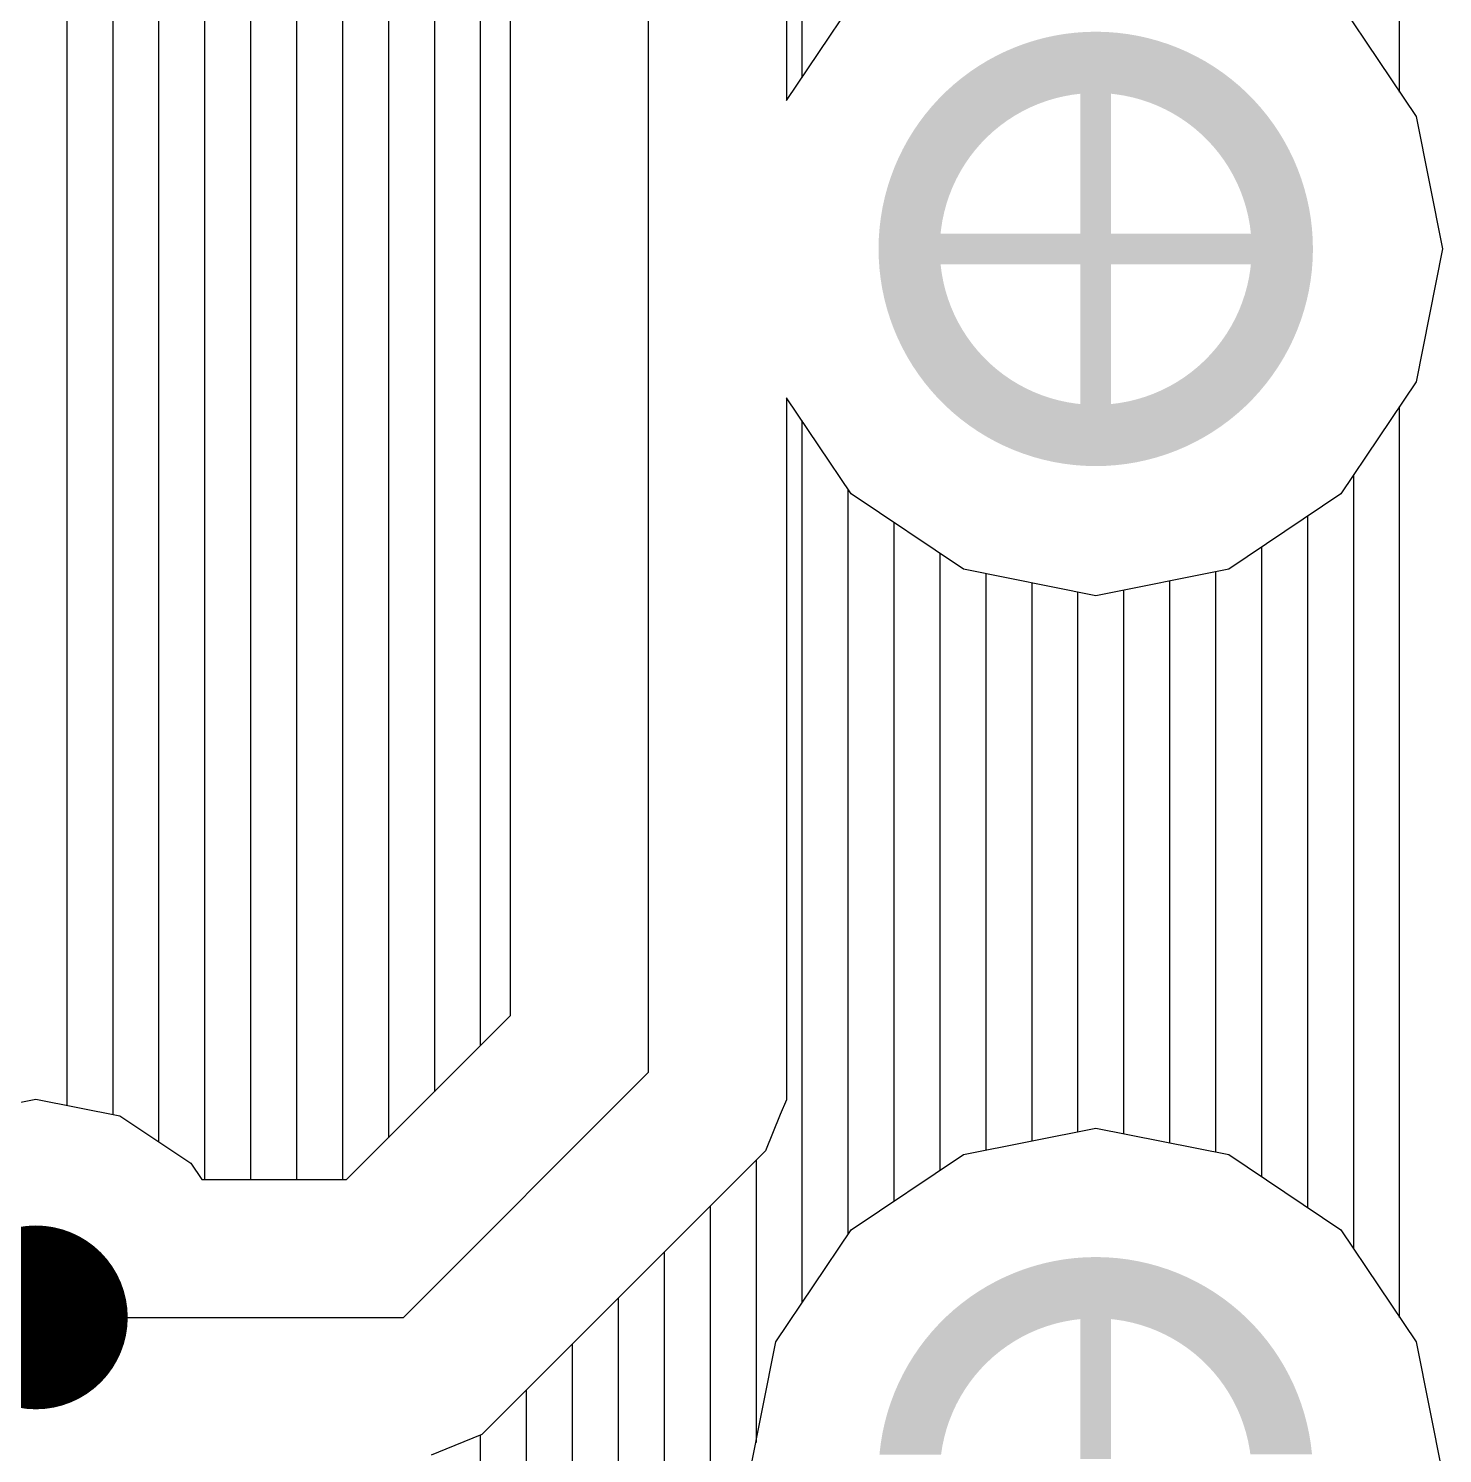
# Model space of a CAD drawing. Extents: x 295 to 953, y 10 to 290.
# Drawn here: x 516.42 to 526.09, y 187.93 to 197.67 of the extents above; entities that cross this region are included whole.
import ezdxf

# ---------------------------------------------------------------- set-up
doc = ezdxf.new("R2010")
doc.units = 0
doc.header["$LTSCALE"] = 5
doc.header["$MEASUREMENT"] = 0
doc.layers.get('0').update_dxf_attribs({"linetype": 'CONTINUOUS', "lineweight": 25})
doc.layers.add('DV-INT-A3_TOP', color=10, linetype='CONTINUOUS')

msp = doc.modelspace()

# ---------------------------------------------------------------- linework, layer by layer
at = {"const_width": 0.6286}
msp.add_lwpolyline([(516.1562, 188.8572, 1), (516.7849, 188.8572, 1)], format="xyb", close=True, dxfattribs=at)
for points in [[(523.236, 197.5706), (523.295, 197.5894), (524.2054, 197.5706), (524.1476, 197.5894)], [(523.295, 197.5894), (523.3032, 197.592), (524.1476, 197.5894), (524.138, 197.592)], [(523.3032, 197.592), (523.3632, 197.6081), (524.138, 197.592), (524.0795, 197.6081)], [(523.3632, 197.6081), (523.3714, 197.6103), (524.0795, 197.6081), (524.0697, 197.6103)], [(523.3714, 197.6103), (523.4322, 197.6235), (524.0697, 197.6103), (524.0106, 197.6235)], [(523.4322, 197.6235), (523.4404, 197.6252), (524.0106, 197.6235), (524.0005, 197.6252)], [(523.4404, 197.6252), (523.502, 197.6356), (524.0005, 197.6252), (523.9411, 197.6356)], [(523.502, 197.6356), (523.51, 197.6369), (523.9411, 197.6356), (523.9305, 197.6369)], [(523.51, 197.6369), (523.5725, 197.6444), (523.9305, 197.6369), (523.8711, 197.6444)], [(523.5725, 197.6444), (523.58, 197.6453), (523.8711, 197.6444), (523.8595, 197.6453)], [(523.58, 197.6453), (523.6439, 197.6498), (523.8595, 197.6453), (523.8007, 197.6498)], [(523.6439, 197.6498), (523.6504, 197.6503), (523.8007, 197.6498), (523.7851, 197.6503)], [(523.6504, 197.6503), (523.7197, 197.652), (523.7851, 197.6503), (523.7302, 197.652)], [(523.7197, 197.652), (523.721, 197.652), (523.7302, 197.652), (523.721, 197.652)], [(523.0414, 197.4875), (523.097, 197.5144), (524.4001, 197.4875), (524.3454, 197.5144)], [(523.097, 197.5144), (523.1049, 197.5182), (524.3454, 197.5144), (524.3365, 197.5182)], [(523.1049, 197.5182), (523.1618, 197.5425), (524.3365, 197.5182), (524.2807, 197.5425)], [(523.1618, 197.5425), (523.1698, 197.546), (524.2807, 197.5425), (524.2716, 197.546)], [(523.1698, 197.546), (523.2278, 197.5676), (524.2716, 197.546), (524.2147, 197.5676)], [(523.2278, 197.5676), (523.236, 197.5706), (524.2147, 197.5676), (524.2054, 197.5706)], [(522.8607, 197.3775), (522.9117, 197.412), (524.581, 197.3775), (524.5305, 197.412)], [(522.9117, 197.412), (522.9192, 197.417), (524.5305, 197.412), (524.5224, 197.417)], [(522.9192, 197.417), (522.9718, 197.4491), (524.5224, 197.417), (524.4705, 197.4491)], [(522.9718, 197.4491), (522.9795, 197.4537), (524.4705, 197.4491), (524.4621, 197.4537)], [(522.9795, 197.4537), (523.0336, 197.4832), (524.4621, 197.4537), (524.4087, 197.4832)], [(523.0336, 197.4832), (523.0414, 197.4875), (524.4087, 197.4832), (524.4001, 197.4875)], [(522.7496, 197.2905), (522.7972, 197.3296), (524.692, 197.2905), (524.6451, 197.3296)], [(522.7972, 197.3296), (522.8041, 197.3353), (524.6451, 197.3296), (524.6375, 197.3353)], [(522.8041, 197.3353), (522.8535, 197.3722), (524.6375, 197.3353), (524.5888, 197.3722)], [(522.8535, 197.3722), (522.8607, 197.3775), (524.5888, 197.3722), (524.581, 197.3775)], [(522.6493, 197.1952), (522.6635, 197.2093), (523.44, 197.1952), (523.4981, 197.2093)], [(522.6635, 197.2093), (522.6744, 197.2202), (523.4981, 197.2093), (523.5569, 197.2202)], [(522.6744, 197.2202), (522.6819, 197.2277), (523.5569, 197.2202), (523.6162, 197.2277)], [(522.6819, 197.2277), (522.6909, 197.2367), (524.7602, 197.2277), (524.7513, 197.2367)], [(522.6909, 197.2367), (522.6973, 197.2431), (524.7513, 197.2367), (524.7443, 197.2431)], [(522.6973, 197.2431), (522.743, 197.2844), (524.7443, 197.2431), (524.6993, 197.2844)], [(522.743, 197.2844), (522.7496, 197.2905), (524.6993, 197.2844), (524.692, 197.2905)], [(523.6162, 196.2711), (523.6162, 197.2277), (523.8258, 196.2711), (523.8258, 197.2277)], [(523.8558, 197.2243), (523.8258, 197.2277), (524.7635, 197.2243), (524.7602, 197.2277)], [(523.9149, 197.2151), (523.8558, 197.2243), (524.7727, 197.2151), (524.7635, 197.2243)], [(523.9734, 197.2026), (523.9149, 197.2151), (524.7851, 197.2026), (524.7727, 197.2151)], [(524.0311, 197.1868), (523.9734, 197.2026), (524.8007, 197.1868), (524.7851, 197.2026)], [(522.5548, 197.0868), (522.5715, 197.1069), (523.1829, 197.0868), (523.2182, 197.1069)], [(522.5715, 197.1069), (522.5936, 197.1336), (523.2182, 197.1069), (523.2717, 197.1336)], [(522.5936, 197.1336), (522.5998, 197.1411), (523.2717, 197.1336), (523.289, 197.1411)], [(522.5998, 197.1411), (522.6146, 197.1573), (523.289, 197.1411), (523.3266, 197.1573)], [(522.6146, 197.1573), (522.6333, 197.1778), (523.3266, 197.1573), (523.3828, 197.1778)], [(522.6333, 197.1778), (522.6474, 197.1932), (523.3828, 197.1778), (523.4335, 197.1932)], [(522.6474, 197.1932), (522.6493, 197.1952), (523.4335, 197.1932), (523.44, 197.1952)], [(524.0318, 197.1866), (524.0311, 197.1868), (524.8009, 197.1866), (524.8007, 197.1868)], [(524.0878, 197.1678), (524.0318, 197.1866), (524.8178, 197.1678), (524.8009, 197.1866)], [(524.1433, 197.1457), (524.0878, 197.1678), (524.8378, 197.1457), (524.8178, 197.1678)], [(524.1682, 197.1341), (524.1433, 197.1457), (524.8482, 197.1341), (524.8378, 197.1457)], [(524.1975, 197.1205), (524.1682, 197.1341), (524.8593, 197.1205), (524.8482, 197.1341)], [(524.2503, 197.0923), (524.1975, 197.1205), (524.8824, 197.0923), (524.8593, 197.1205)], [(522.4727, 196.972), (522.4982, 197.0095), (523.0221, 196.972), (523.0678, 197.0095)], [(522.4982, 197.0095), (522.5124, 197.0303), (523.0678, 197.0095), (523.0963, 197.0303)], [(522.5124, 197.0303), (522.5232, 197.0448), (523.0963, 197.0303), (523.1161, 197.0448)], [(522.5232, 197.0448), (522.5477, 197.0773), (523.1161, 197.0448), (523.1663, 197.0773)], [(522.5477, 197.0773), (522.5548, 197.0868), (523.1663, 197.0773), (523.1829, 197.0868)], [(524.2712, 197.0795), (524.2503, 197.0923), (524.8929, 197.0795), (524.8824, 197.0923)], [(524.3013, 197.0612), (524.2712, 197.0795), (524.9065, 197.0612), (524.8929, 197.0795)], [(524.3506, 197.0273), (524.3013, 197.0612), (524.9316, 197.0273), (524.9065, 197.0612)], [(524.3563, 197.0228), (524.3506, 197.0273), (524.9349, 197.0228), (524.9316, 197.0273)], [(524.3978, 196.9906), (524.3563, 197.0228), (524.9565, 196.9906), (524.9349, 197.0228)], [(522.4229, 196.8882), (522.4359, 196.9118), (522.9359, 196.8882), (522.9588, 196.9118)], [(522.4359, 196.9118), (522.4477, 196.9311), (522.9588, 196.9118), (522.9775, 196.9311)], [(522.4477, 196.9311), (522.4725, 196.9716), (522.9775, 196.9311), (523.0216, 196.9716)], [(522.4725, 196.9716), (522.4727, 196.972), (523.0216, 196.9716), (523.0221, 196.972)], [(524.4282, 196.9642), (524.3978, 196.9906), (524.9742, 196.9642), (524.9565, 196.9906)], [(524.4429, 196.9514), (524.4282, 196.9642), (524.982, 196.9514), (524.9742, 196.9642)], [(524.4858, 196.9097), (524.4429, 196.9514), (525.0071, 196.9097), (524.982, 196.9514)], [(524.4912, 196.9038), (524.4858, 196.9097), (525.0107, 196.9038), (525.0071, 196.9097)], [(522.3755, 196.7959), (522.3986, 196.8431), (522.86, 196.7959), (522.8966, 196.8431)], [(522.3986, 196.8431), (522.4019, 196.8499), (522.8966, 196.8431), (522.9025, 196.8499)], [(522.4019, 196.8499), (522.4229, 196.8882), (522.9025, 196.8499), (522.9359, 196.8882)], [(524.5263, 196.8657), (524.4912, 196.9038), (525.0313, 196.8657), (525.0107, 196.9038)], [(524.5459, 196.8417), (524.5263, 196.8657), (525.0443, 196.8417), (525.0313, 196.8657)], [(524.5642, 196.8194), (524.5459, 196.8417), (525.055, 196.8194), (525.0443, 196.8417)], [(524.5944, 196.7781), (524.5642, 196.8194), (525.0749, 196.7781), (525.055, 196.8194)], [(522.3332, 196.6956), (522.343, 196.7217), (522.795, 196.6956), (522.8109, 196.7217)], [(522.343, 196.7217), (522.3537, 196.7466), (522.8109, 196.7217), (522.8261, 196.7466)], [(522.3537, 196.7466), (522.3709, 196.7865), (522.8261, 196.7466), (522.8536, 196.7865)], [(522.3709, 196.7865), (522.3755, 196.7959), (522.8536, 196.7865), (522.86, 196.7959)], [(524.5995, 196.7712), (524.5944, 196.7781), (525.0778, 196.7712), (525.0749, 196.7781)], [(524.632, 196.721), (524.5995, 196.7712), (525.0991, 196.721), (525.0778, 196.7712)], [(524.6365, 196.7131), (524.632, 196.721), (525.1024, 196.7131), (525.0991, 196.721)], [(524.6616, 196.6691), (524.6365, 196.7131), (525.1186, 196.6691), (525.1024, 196.7131)], [(522.2966, 196.5886), (522.314, 196.6428), (522.7415, 196.5886), (522.7668, 196.6428)], [(522.314, 196.6428), (522.3182, 196.6556), (522.7668, 196.6428), (522.7736, 196.6556)], [(522.3182, 196.6556), (522.3332, 196.6956), (522.7736, 196.6556), (522.795, 196.6956)], [(524.6727, 196.6469), (524.6616, 196.6691), (525.1268, 196.6469), (525.1186, 196.6691)], [(524.6883, 196.6156), (524.6727, 196.6469), (525.1367, 196.6156), (525.1268, 196.6469)], [(524.7038, 196.5796), (524.6883, 196.6156), (525.148, 196.5796), (525.1367, 196.6156)], [(522.2684, 196.4764), (522.2781, 196.5203), (522.7004, 196.4764), (522.7152, 196.5203)], [(522.2781, 196.5203), (522.2815, 196.5331), (522.7152, 196.5203), (522.7194, 196.5331)], [(522.2815, 196.5331), (522.2965, 196.5885), (522.7194, 196.5331), (522.7415, 196.5885)], [(522.2965, 196.5885), (522.2966, 196.5886), (522.7415, 196.5885), (522.7415, 196.5886)], [(524.712, 196.5606), (524.7038, 196.5796), (525.153, 196.5606), (525.148, 196.5796)], [(524.73, 196.5114), (524.712, 196.5606), (525.166, 196.5114), (525.153, 196.5606)], [(522.251, 196.3819), (522.2573, 196.4187), (522.6768, 196.3819), (522.6847, 196.4187)], [(522.2573, 196.4187), (522.2629, 196.4514), (522.6847, 196.4187), (522.6936, 196.4514)], [(522.2629, 196.4514), (522.2684, 196.4764), (522.6936, 196.4514), (522.7004, 196.4764)], [(524.7325, 196.5045), (524.73, 196.5114), (525.1675, 196.5045), (525.166, 196.5114)], [(524.7499, 196.4473), (524.7325, 196.5045), (525.1798, 196.4473), (525.1675, 196.5045)], [(524.7511, 196.4424), (524.7499, 196.4473), (525.1808, 196.4424), (525.1798, 196.4473)], [(524.764, 196.3892), (524.7511, 196.4424), (525.1896, 196.3892), (525.1808, 196.4424)], [(522.2424, 196.3118), (522.2483, 196.3602), (522.6646, 196.3118), (522.6721, 196.3602)], [(522.2483, 196.3602), (522.251, 196.3819), (522.6721, 196.3602), (522.6768, 196.3819)], [(524.7671, 196.3727), (524.764, 196.3892), (525.1923, 196.3727), (525.1896, 196.3892)], [(524.7749, 196.3304), (524.7671, 196.3727), (525.1972, 196.3304), (525.1923, 196.3727)], [(524.7784, 196.3026), (524.7749, 196.3304), (525.2004, 196.3026), (525.1972, 196.3304)], [(522.2353, 196.1709), (522.2369, 196.2322), (525.2065, 196.1709), (525.2052, 196.2322)], [(522.2369, 196.2322), (522.2372, 196.2414), (525.2052, 196.2322), (525.2046, 196.2414)], [(522.2372, 196.2414), (522.2394, 196.2711), (525.2046, 196.2414), (525.2026, 196.2711)], [(522.2394, 196.2711), (522.2416, 196.3011), (522.6595, 196.2711), (522.6629, 196.3011)], [(522.2416, 196.3011), (522.2424, 196.3118), (522.6629, 196.3011), (522.6646, 196.3118)], [(524.7824, 196.2711), (524.7784, 196.3026), (525.2026, 196.2711), (525.2004, 196.3026)], [(522.2355, 196.1617), (522.2353, 196.1709), (525.2067, 196.1617), (525.2065, 196.1709)], [(522.2367, 196.1003), (522.2355, 196.1617), (525.205, 196.1003), (525.2067, 196.1617)], [(522.2374, 196.0911), (522.2367, 196.1003), (525.2048, 196.0911), (525.205, 196.1003)], [(522.2394, 196.0615), (522.2374, 196.0911), (525.2026, 196.0615), (525.2048, 196.0911)], [(522.2415, 196.0299), (522.2394, 196.0615), (522.6635, 196.0299), (522.6595, 196.0615)], [(522.2448, 196.0022), (522.2415, 196.0299), (522.6671, 196.0022), (522.6635, 196.0299)], [(523.6162, 195.1048), (523.6162, 196.0615), (523.8258, 195.1048), (523.8258, 196.0615)], [(524.7774, 196.0207), (524.779, 196.0314), (525.1995, 196.0207), (525.2003, 196.0314)], [(524.779, 196.0314), (524.7824, 196.0615), (525.2003, 196.0314), (525.2026, 196.0615)], [(522.2497, 195.9598), (522.2448, 196.0022), (522.6749, 195.9598), (522.6671, 196.0022)], [(522.2524, 195.9434), (522.2497, 195.9598), (522.6779, 195.9434), (522.6749, 195.9598)], [(522.2611, 195.8902), (522.2524, 195.9434), (522.6909, 195.8902), (522.6779, 195.9434)], [(524.7573, 195.9139), (524.7652, 195.9507), (525.1847, 195.9139), (525.191, 195.9507)], [(524.7652, 195.9507), (524.7698, 195.9723), (525.191, 195.9507), (525.1936, 195.9723)], [(524.7698, 195.9723), (524.7774, 196.0207), (525.1936, 195.9723), (525.1995, 196.0207)], [(522.2622, 195.8853), (522.2611, 195.8902), (522.692, 195.8853), (522.6909, 195.8902)], [(522.2744, 195.8281), (522.2622, 195.8853), (522.7094, 195.8281), (522.692, 195.8853)], [(524.7268, 195.8122), (524.7415, 195.8562), (525.1639, 195.8122), (525.1736, 195.8562)], [(524.7415, 195.8562), (524.7483, 195.8811), (525.1736, 195.8562), (525.1791, 195.8811)], [(524.7483, 195.8811), (524.7573, 195.9139), (525.1791, 195.8811), (525.1847, 195.9139)], [(522.2759, 195.8212), (522.2744, 195.8281), (522.7119, 195.8212), (522.7094, 195.8281)], [(522.2889, 195.7719), (522.2759, 195.8212), (522.73, 195.7719), (522.7119, 195.8212)], [(522.2939, 195.7529), (522.2889, 195.7719), (522.7381, 195.7529), (522.73, 195.7719)], [(522.3053, 195.717), (522.2939, 195.7529), (522.7536, 195.717), (522.7381, 195.7529)], [(524.6752, 195.6897), (524.7004, 195.7439), (525.1279, 195.6897), (525.1454, 195.7439)], [(524.7004, 195.7439), (524.7005, 195.7441), (525.1454, 195.7439), (525.1454, 195.7441)], [(524.7005, 195.7441), (524.7225, 195.7995), (525.1454, 195.7441), (525.1604, 195.7995)], [(524.7225, 195.7995), (524.7268, 195.8122), (525.1604, 195.7995), (525.1639, 195.8122)], [(522.3152, 195.6856), (522.3053, 195.717), (522.7693, 195.6856), (522.7536, 195.717)], [(522.3233, 195.6635), (522.3152, 195.6856), (522.7803, 195.6635), (522.7693, 195.6856)], [(522.3396, 195.6194), (522.3233, 195.6635), (522.8055, 195.6194), (522.7803, 195.6635)], [(524.647, 195.637), (524.6684, 195.6769), (525.1088, 195.637), (525.1238, 195.6769)], [(524.6684, 195.6769), (524.6752, 195.6897), (525.1238, 195.6769), (525.1279, 195.6897)], [(522.3429, 195.6116), (522.3396, 195.6194), (522.81, 195.6116), (522.8055, 195.6194)], [(522.3642, 195.5614), (522.3429, 195.6116), (522.8425, 195.5614), (522.81, 195.6116)], [(522.3671, 195.5544), (522.3642, 195.5614), (522.8476, 195.5544), (522.8425, 195.5614)], [(522.387, 195.5131), (522.3671, 195.5544), (522.8778, 195.5131), (522.8476, 195.5544)], [(524.582, 195.5367), (524.5884, 195.546), (525.0665, 195.5367), (525.071, 195.546)], [(524.5884, 195.546), (524.6159, 195.5859), (525.071, 195.546), (525.0882, 195.5859)], [(524.6159, 195.5859), (524.6311, 195.6109), (525.0882, 195.5859), (525.099, 195.6109)], [(524.6311, 195.6109), (524.647, 195.637), (525.099, 195.6109), (525.1088, 195.637)], [(522.3977, 195.4908), (522.387, 195.5131), (522.896, 195.4908), (522.8778, 195.5131)], [(522.4106, 195.4669), (522.3977, 195.4908), (522.9157, 195.4669), (522.896, 195.4908)], [(522.4313, 195.4288), (522.4106, 195.4669), (522.9507, 195.4288), (522.9157, 195.4669)], [(524.4832, 195.4208), (524.5061, 195.4443), (525.0061, 195.4208), (525.019, 195.4443)], [(524.5061, 195.4443), (524.5394, 195.4826), (525.019, 195.4443), (525.04, 195.4826)], [(524.5394, 195.4826), (524.5453, 195.4894), (525.04, 195.4826), (525.0434, 195.4894)], [(524.5453, 195.4894), (524.582, 195.5367), (525.0434, 195.4894), (525.0665, 195.5367)], [(522.4348, 195.4228), (522.4313, 195.4288), (522.9561, 195.4228), (522.9507, 195.4288)], [(522.46, 195.3812), (522.4348, 195.4228), (522.999, 195.3812), (522.9561, 195.4228)], [(522.4677, 195.3683), (522.46, 195.3812), (523.0138, 195.3683), (522.999, 195.3812)], [(522.4854, 195.3419), (522.4677, 195.3683), (523.0441, 195.3419), (523.0138, 195.3683)], [(524.3741, 195.3231), (524.4199, 195.3606), (524.9437, 195.3231), (524.9692, 195.3606)], [(524.4199, 195.3606), (524.4204, 195.361), (524.9692, 195.3606), (524.9695, 195.361)], [(524.4204, 195.361), (524.4644, 195.4014), (524.9695, 195.361), (524.9943, 195.4014)], [(524.4644, 195.4014), (524.4832, 195.4208), (524.9943, 195.4014), (525.0061, 195.4208)], [(522.507, 195.3097), (522.4854, 195.3419), (523.0857, 195.3097), (523.0441, 195.3419)], [(522.5103, 195.3053), (522.507, 195.3097), (523.0914, 195.3053), (523.0857, 195.3097)], [(522.5355, 195.2714), (522.5103, 195.3053), (523.1406, 195.2714), (523.0914, 195.3053)], [(522.5491, 195.253), (522.5355, 195.2714), (523.1707, 195.253), (523.1406, 195.2714)], [(522.5595, 195.2403), (522.5491, 195.253), (523.1917, 195.2403), (523.1707, 195.253)], [(524.2591, 195.2458), (524.2757, 195.2553), (524.8872, 195.2458), (524.8943, 195.2553)], [(524.2757, 195.2553), (524.3259, 195.2878), (524.8943, 195.2553), (524.9187, 195.2878)], [(524.3259, 195.2878), (524.3456, 195.3022), (524.9187, 195.2878), (524.9296, 195.3022)], [(524.3456, 195.3022), (524.3741, 195.3231), (524.9296, 195.3022), (524.9437, 195.3231)], [(522.5826, 195.2121), (522.5595, 195.2403), (523.2444, 195.2121), (523.1917, 195.2403)], [(522.5938, 195.1984), (522.5826, 195.2121), (523.2737, 195.1984), (523.2444, 195.2121)], [(522.6042, 195.1868), (522.5938, 195.1984), (523.2986, 195.1868), (523.2737, 195.1984)], [(522.6241, 195.1647), (522.6042, 195.1868), (523.3542, 195.1647), (523.2986, 195.1868)], [(522.641, 195.146), (522.6241, 195.1647), (523.4101, 195.146), (523.3542, 195.1647)], [(524.0084, 195.1393), (524.0592, 195.1547), (524.7946, 195.1393), (524.8086, 195.1547)], [(524.0592, 195.1547), (524.1153, 195.1753), (524.8086, 195.1547), (524.8274, 195.1753)], [(524.1153, 195.1753), (524.1529, 195.1914), (524.8274, 195.1753), (524.8422, 195.1914)], [(524.1529, 195.1914), (524.1703, 195.1989), (524.8422, 195.1914), (524.8483, 195.1989)], [(524.1703, 195.1989), (524.2238, 195.2256), (524.8483, 195.1989), (524.8705, 195.2256)], [(524.2238, 195.2256), (524.2591, 195.2458), (524.8705, 195.2256), (524.8872, 195.2458)], [(522.6413, 195.1457), (522.641, 195.146), (523.4109, 195.1457), (523.4101, 195.146)], [(522.6569, 195.13), (522.6413, 195.1457), (523.4686, 195.13), (523.4109, 195.1457)], [(522.6693, 195.1174), (522.6569, 195.13), (523.527, 195.1174), (523.4686, 195.13)], [(522.6784, 195.1082), (522.6693, 195.1174), (523.5861, 195.1082), (523.527, 195.1174)], [(522.6818, 195.1048), (522.6784, 195.1082), (523.6162, 195.1048), (523.5861, 195.1082)], [(522.6907, 195.0959), (522.6818, 195.1048), (524.751, 195.0959), (524.76, 195.1048)], [(522.6976, 195.0895), (522.6907, 195.0959), (524.7446, 195.0895), (524.751, 195.0959)], [(522.7427, 195.0481), (522.6976, 195.0895), (524.699, 195.0481), (524.7446, 195.0895)], [(523.8258, 195.1048), (523.8851, 195.1124), (524.76, 195.1048), (524.7676, 195.1124)], [(523.8851, 195.1124), (523.9439, 195.1232), (524.7676, 195.1124), (524.7785, 195.1232)], [(523.9439, 195.1232), (524.002, 195.1373), (524.7785, 195.1232), (524.7926, 195.1373)], [(524.002, 195.1373), (524.0084, 195.1393), (524.7926, 195.1373), (524.7946, 195.1393)], [(522.7499, 195.0421), (522.7427, 195.0481), (524.6923, 195.0421), (524.699, 195.0481)], [(522.7969, 195.0029), (522.7499, 195.0421), (524.6448, 195.0029), (524.6923, 195.0421)], [(522.8044, 194.9972), (522.7969, 195.0029), (524.6378, 194.9972), (524.6448, 195.0029)], [(522.8532, 194.9604), (522.8044, 194.9972), (524.5885, 194.9604), (524.6378, 194.9972)], [(522.861, 194.955), (522.8532, 194.9604), (524.5813, 194.955), (524.5885, 194.9604)], [(522.9114, 194.9205), (522.861, 194.955), (524.5302, 194.9205), (524.5813, 194.955)], [(522.9195, 194.9155), (522.9114, 194.9205), (524.5228, 194.9155), (524.5302, 194.9205)], [(522.9715, 194.8835), (522.9195, 194.9155), (524.4701, 194.8835), (524.5228, 194.9155)], [(522.9798, 194.8788), (522.9715, 194.8835), (524.4625, 194.8788), (524.4701, 194.8835)], [(523.0332, 194.8493), (522.9798, 194.8788), (524.4083, 194.8493), (524.4625, 194.8788)], [(523.0419, 194.8451), (523.0332, 194.8493), (524.4005, 194.8451), (524.4083, 194.8493)], [(523.0966, 194.8182), (523.0419, 194.8451), (524.345, 194.8182), (524.4005, 194.8451)], [(523.1054, 194.8143), (523.0966, 194.8182), (524.337, 194.8143), (524.345, 194.8182)], [(523.1613, 194.79), (523.1054, 194.8143), (524.2802, 194.79), (524.337, 194.8143)], [(523.1704, 194.7866), (523.1613, 194.79), (524.2721, 194.7866), (524.2802, 194.79)], [(523.2273, 194.765), (523.1704, 194.7866), (524.2141, 194.765), (524.2721, 194.7866)], [(523.2366, 194.762), (523.2273, 194.765), (524.206, 194.762), (524.2141, 194.765)], [(523.2944, 194.7431), (523.2366, 194.762), (524.147, 194.7431), (524.206, 194.762)], [(523.3039, 194.7405), (523.2944, 194.7431), (524.1387, 194.7405), (524.147, 194.7431)], [(523.3624, 194.7245), (523.3039, 194.7405), (524.0788, 194.7245), (524.1387, 194.7405)], [(523.3723, 194.7223), (523.3624, 194.7245), (524.0706, 194.7223), (524.0788, 194.7245)], [(523.4313, 194.7091), (523.3723, 194.7223), (524.0098, 194.7091), (524.0706, 194.7223)], [(523.4415, 194.7073), (523.4313, 194.7091), (524.0016, 194.7073), (524.0098, 194.7091)], [(523.5008, 194.697), (523.4415, 194.7073), (523.94, 194.697), (524.0016, 194.7073)], [(523.5115, 194.6956), (523.5008, 194.697), (523.932, 194.6956), (523.94, 194.697)], [(523.5709, 194.6882), (523.5115, 194.6956), (523.8695, 194.6882), (523.932, 194.6956)], [(523.5825, 194.6873), (523.5709, 194.6882), (523.8619, 194.6873), (523.8695, 194.6882)], [(523.6412, 194.6827), (523.5825, 194.6873), (523.7981, 194.6827), (523.8619, 194.6873)], [(523.6568, 194.6822), (523.6412, 194.6827), (523.7915, 194.6822), (523.7981, 194.6827)], [(523.7118, 194.6806), (523.6568, 194.6822), (523.7222, 194.6806), (523.7915, 194.6822)], [(523.721, 194.6806), (523.7118, 194.6806), (523.721, 194.6806), (523.7222, 194.6806)], [(523.236, 189.1886), (523.295, 189.2074), (524.2054, 189.1886), (524.1476, 189.2074)], [(523.295, 189.2074), (523.3032, 189.21), (524.1476, 189.2074), (524.138, 189.21)], [(523.3032, 189.21), (523.3632, 189.2261), (524.138, 189.21), (524.0795, 189.2261)], [(523.3632, 189.2261), (523.3714, 189.2283), (524.0795, 189.2261), (524.0697, 189.2283)], [(523.3714, 189.2283), (523.4322, 189.2415), (524.0697, 189.2283), (524.0106, 189.2415)], [(523.4322, 189.2415), (523.4404, 189.2432), (524.0106, 189.2415), (524.0005, 189.2432)], [(523.4404, 189.2432), (523.502, 189.2536), (524.0005, 189.2432), (523.9411, 189.2536)], [(523.502, 189.2536), (523.51, 189.2549), (523.9411, 189.2536), (523.9305, 189.2549)], [(523.51, 189.2549), (523.5725, 189.2624), (523.9305, 189.2549), (523.8711, 189.2624)], [(523.5725, 189.2624), (523.58, 189.2633), (523.8711, 189.2624), (523.8595, 189.2633)], [(523.58, 189.2633), (523.6439, 189.2678), (523.8595, 189.2633), (523.8007, 189.2678)], [(523.6439, 189.2678), (523.6504, 189.2683), (523.8007, 189.2678), (523.7851, 189.2683)], [(523.6504, 189.2683), (523.7197, 189.27), (523.7851, 189.2683), (523.7302, 189.27)], [(523.7197, 189.27), (523.721, 189.27), (523.7302, 189.27), (523.721, 189.27)], [(523.0414, 189.1055), (523.097, 189.1324), (524.4001, 189.1055), (524.3454, 189.1324)], [(523.097, 189.1324), (523.1049, 189.1362), (524.3454, 189.1324), (524.3365, 189.1362)], [(523.1049, 189.1362), (523.1618, 189.1605), (524.3365, 189.1362), (524.2807, 189.1605)], [(523.1618, 189.1605), (523.1698, 189.164), (524.2807, 189.1605), (524.2716, 189.164)], [(523.1698, 189.164), (523.2278, 189.1856), (524.2716, 189.164), (524.2147, 189.1856)], [(523.2278, 189.1856), (523.236, 189.1886), (524.2147, 189.1856), (524.2054, 189.1886)], [(522.8607, 188.9955), (522.9117, 189.03), (524.581, 188.9955), (524.5305, 189.03)], [(522.9117, 189.03), (522.9192, 189.035), (524.5305, 189.03), (524.5224, 189.035)], [(522.9192, 189.035), (522.9718, 189.0671), (524.5224, 189.035), (524.4705, 189.0671)], [(522.9718, 189.0671), (522.9795, 189.0717), (524.4705, 189.0671), (524.4621, 189.0717)], [(522.9795, 189.0717), (523.0336, 189.1012), (524.4621, 189.0717), (524.4087, 189.1012)], [(523.0336, 189.1012), (523.0414, 189.1055), (524.4087, 189.1012), (524.4001, 189.1055)], [(522.7496, 188.9085), (522.7972, 188.9476), (524.692, 188.9085), (524.6451, 188.9476)], [(522.7972, 188.9476), (522.8041, 188.9533), (524.6451, 188.9476), (524.6375, 188.9533)], [(522.8041, 188.9533), (522.8535, 188.9902), (524.6375, 188.9533), (524.5888, 188.9902)], [(522.8535, 188.9902), (522.8607, 188.9955), (524.5888, 188.9902), (524.581, 188.9955)], [(522.6493, 188.8132), (522.6635, 188.8273), (523.44, 188.8132), (523.4981, 188.8273)], [(522.6635, 188.8273), (522.6744, 188.8382), (523.4981, 188.8273), (523.5569, 188.8382)], [(522.6744, 188.8382), (522.6819, 188.8457), (523.5569, 188.8382), (523.6162, 188.8457)], [(522.6819, 188.8457), (522.6909, 188.8547), (524.7602, 188.8457), (524.7513, 188.8547)], [(522.6909, 188.8547), (522.6973, 188.8611), (524.7513, 188.8547), (524.7443, 188.8611)], [(522.6973, 188.8611), (522.743, 188.9024), (524.7443, 188.8611), (524.6993, 188.9024)], [(522.743, 188.9024), (522.7496, 188.9085), (524.6993, 188.9024), (524.692, 188.9085)], [(523.6162, 187.889), (523.6162, 188.8457), (523.8258, 187.889), (523.8258, 188.8457)], [(523.8558, 188.8423), (523.8258, 188.8457), (524.7635, 188.8423), (524.7602, 188.8457)], [(523.9149, 188.8331), (523.8558, 188.8423), (524.7727, 188.8331), (524.7635, 188.8423)], [(523.9734, 188.8206), (523.9149, 188.8331), (524.7851, 188.8206), (524.7727, 188.8331)], [(524.0311, 188.8048), (523.9734, 188.8206), (524.8007, 188.8048), (524.7851, 188.8206)], [(522.5548, 188.7048), (522.5715, 188.7249), (523.1829, 188.7048), (523.2182, 188.7249)], [(522.5715, 188.7249), (522.5936, 188.7516), (523.2182, 188.7249), (523.2717, 188.7516)], [(522.5936, 188.7516), (522.5998, 188.7591), (523.2717, 188.7516), (523.289, 188.7591)], [(522.5998, 188.7591), (522.6146, 188.7753), (523.289, 188.7591), (523.3266, 188.7753)], [(522.6146, 188.7753), (522.6333, 188.7958), (523.3266, 188.7753), (523.3828, 188.7958)], [(522.6333, 188.7958), (522.6474, 188.8112), (523.3828, 188.7958), (523.4335, 188.8112)], [(522.6474, 188.8112), (522.6493, 188.8132), (523.4335, 188.8112), (523.44, 188.8132)], [(524.0318, 188.8046), (524.0311, 188.8048), (524.8009, 188.8046), (524.8007, 188.8048)], [(524.0878, 188.7858), (524.0318, 188.8046), (524.8178, 188.7858), (524.8009, 188.8046)], [(524.1433, 188.7637), (524.0878, 188.7858), (524.8378, 188.7637), (524.8178, 188.7858)], [(524.1682, 188.7521), (524.1433, 188.7637), (524.8482, 188.7521), (524.8378, 188.7637)], [(524.1975, 188.7385), (524.1682, 188.7521), (524.8593, 188.7385), (524.8482, 188.7521)], [(524.2503, 188.7103), (524.1975, 188.7385), (524.8824, 188.7103), (524.8593, 188.7385)], [(522.4727, 188.59), (522.4982, 188.6275), (523.0221, 188.59), (523.0678, 188.6275)], [(522.4982, 188.6275), (522.5124, 188.6483), (523.0678, 188.6275), (523.0963, 188.6483)], [(522.5124, 188.6483), (522.5232, 188.6628), (523.0963, 188.6483), (523.1161, 188.6628)], [(522.5232, 188.6628), (522.5477, 188.6953), (523.1161, 188.6628), (523.1663, 188.6953)], [(522.5477, 188.6953), (522.5548, 188.7048), (523.1663, 188.6953), (523.1829, 188.7048)], [(524.2712, 188.6975), (524.2503, 188.7103), (524.8929, 188.6975), (524.8824, 188.7103)], [(524.3013, 188.6792), (524.2712, 188.6975), (524.9065, 188.6792), (524.8929, 188.6975)], [(524.3506, 188.6453), (524.3013, 188.6792), (524.9316, 188.6453), (524.9065, 188.6792)], [(524.3563, 188.6408), (524.3506, 188.6453), (524.9349, 188.6408), (524.9316, 188.6453)], [(524.3978, 188.6086), (524.3563, 188.6408), (524.9565, 188.6086), (524.9349, 188.6408)], [(522.4229, 188.5062), (522.4359, 188.5298), (522.9359, 188.5062), (522.9588, 188.5298)], [(522.4359, 188.5298), (522.4477, 188.5491), (522.9588, 188.5298), (522.9775, 188.5491)], [(522.4477, 188.5491), (522.4725, 188.5896), (522.9775, 188.5491), (523.0216, 188.5896)], [(522.4725, 188.5896), (522.4727, 188.59), (523.0216, 188.5896), (523.0221, 188.59)], [(524.4282, 188.5822), (524.3978, 188.6086), (524.9742, 188.5822), (524.9565, 188.6086)], [(524.4429, 188.5694), (524.4282, 188.5822), (524.982, 188.5694), (524.9742, 188.5822)], [(524.4858, 188.5277), (524.4429, 188.5694), (525.0071, 188.5277), (524.982, 188.5694)], [(524.4912, 188.5218), (524.4858, 188.5277), (525.0107, 188.5218), (525.0071, 188.5277)], [(522.3755, 188.4139), (522.3986, 188.4611), (522.86, 188.4139), (522.8966, 188.4611)], [(522.3986, 188.4611), (522.4019, 188.4679), (522.8966, 188.4611), (522.9025, 188.4679)], [(522.4019, 188.4679), (522.4229, 188.5062), (522.9025, 188.4679), (522.9359, 188.5062)], [(524.5263, 188.4837), (524.4912, 188.5218), (525.0313, 188.4837), (525.0107, 188.5218)], [(524.5459, 188.4597), (524.5263, 188.4837), (525.0443, 188.4597), (525.0313, 188.4837)], [(524.5642, 188.4374), (524.5459, 188.4597), (525.055, 188.4374), (525.0443, 188.4597)], [(524.5944, 188.3961), (524.5642, 188.4374), (525.0749, 188.3961), (525.055, 188.4374)], [(522.3332, 188.3136), (522.343, 188.3397), (522.795, 188.3136), (522.8109, 188.3397)], [(522.343, 188.3397), (522.3537, 188.3646), (522.8109, 188.3397), (522.8261, 188.3646)], [(522.3537, 188.3646), (522.3709, 188.4045), (522.8261, 188.3646), (522.8536, 188.4045)], [(522.3709, 188.4045), (522.3755, 188.4139), (522.8536, 188.4045), (522.86, 188.4139)], [(524.5995, 188.3892), (524.5944, 188.3961), (525.0778, 188.3892), (525.0749, 188.3961)], [(524.632, 188.339), (524.5995, 188.3892), (525.0991, 188.339), (525.0778, 188.3892)], [(524.6365, 188.3311), (524.632, 188.339), (525.1024, 188.3311), (525.0991, 188.339)], [(524.6616, 188.2871), (524.6365, 188.3311), (525.1186, 188.2871), (525.1024, 188.3311)], [(522.2966, 188.2066), (522.314, 188.2608), (522.7415, 188.2066), (522.7668, 188.2608)], [(522.314, 188.2608), (522.3182, 188.2736), (522.7668, 188.2608), (522.7736, 188.2736)], [(522.3182, 188.2736), (522.3332, 188.3136), (522.7736, 188.2736), (522.795, 188.3136)], [(524.6727, 188.2649), (524.6616, 188.2871), (525.1268, 188.2649), (525.1186, 188.2871)], [(524.6883, 188.2336), (524.6727, 188.2649), (525.1367, 188.2336), (525.1268, 188.2649)], [(524.7038, 188.1976), (524.6883, 188.2336), (525.148, 188.1976), (525.1367, 188.2336)], [(522.2684, 188.0944), (522.2781, 188.1383), (522.7004, 188.0944), (522.7152, 188.1383)], [(522.2781, 188.1383), (522.2815, 188.1511), (522.7152, 188.1383), (522.7194, 188.1511)], [(522.2815, 188.1511), (522.2965, 188.2065), (522.7194, 188.1511), (522.7415, 188.2065)], [(522.2965, 188.2065), (522.2966, 188.2066), (522.7415, 188.2065), (522.7415, 188.2066)], [(524.712, 188.1786), (524.7038, 188.1976), (525.153, 188.1786), (525.148, 188.1976)], [(524.73, 188.1294), (524.712, 188.1786), (525.166, 188.1294), (525.153, 188.1786)], [(522.251, 187.9999), (522.2573, 188.0367), (522.6768, 187.9999), (522.6847, 188.0367)], [(522.2573, 188.0367), (522.2629, 188.0694), (522.6847, 188.0367), (522.6936, 188.0694)], [(522.2629, 188.0694), (522.2684, 188.0944), (522.6936, 188.0694), (522.7004, 188.0944)], [(524.7325, 188.1225), (524.73, 188.1294), (525.1675, 188.1225), (525.166, 188.1294)], [(524.7499, 188.0653), (524.7325, 188.1225), (525.1798, 188.0653), (525.1675, 188.1225)], [(524.7511, 188.0604), (524.7499, 188.0653), (525.1808, 188.0604), (525.1798, 188.0653)], [(524.764, 188.0072), (524.7511, 188.0604), (525.1896, 188.0072), (525.1808, 188.0604)], [(522.2424, 187.9298), (522.2483, 187.9782), (522.6646, 187.9298), (522.6721, 187.9782)], [(522.2483, 187.9782), (522.251, 187.9999), (522.6721, 187.9782), (522.6768, 187.9999)], [(524.7671, 187.9907), (524.764, 188.0072), (525.1923, 187.9907), (525.1896, 188.0072)], [(524.7749, 187.9484), (524.7671, 187.9907), (525.1972, 187.9484), (525.1923, 187.9907)], [(524.7784, 187.9206), (524.7749, 187.9484), (525.2004, 187.9206), (525.1972, 187.9484)], [(522.2416, 187.9191), (522.2424, 187.9298), (522.6629, 187.9191), (522.6646, 187.9298)]]:
    msp.add_solid(points)
at = {"layer": 'DV-INT-A3_TOP', "color": 7}
for p, q in [((518.5702, 189.8001), (518.5702, 232.4436)), ((518.8846, 190.0851), (518.8846, 232.4394)), ((519.1989, 190.3995), (519.1989, 232.4394)), ((519.5132, 190.7138), (519.5132, 232.4436)), ((519.7186, 190.9233), (519.7186, 231.7898)), ((520.6615, 190.5336), (520.6615, 231.6054)), ((518.2559, 189.8001), (518.2559, 230.5828)), ((517.9416, 189.8001), (517.9416, 230.1218)), ((517.6273, 189.8001), (517.6273, 229.908)), ((517.3129, 190.06), (517.3129, 229.7739)), ((516.6843, 190.3073), (516.6843, 229.732)), ((516.9986, 190.2444), (516.9986, 229.711)), ((521.6045, 203.5299), (521.6045, 197.1805)), ((525.7997, 197.2392), (525.7997, 203.4712)), ((521.7135, 197.3356), (521.7135, 203.3748)), ((521.6045, 197.1805), (522.0488, 197.8385)), ((525.3974, 197.8385), (525.9129, 197.0715)), ((525.9129, 197.0715), (526.0931, 196.1663)), ((526.0931, 196.1663), (525.9129, 195.2568)), ((525.9129, 195.2568), (525.3974, 194.4899)), ((522.0488, 194.4899), (521.6045, 195.1479)), ((521.6045, 195.1479), (521.6045, 190.345)), ((525.7997, 188.8572), (525.7997, 195.0892)), ((521.7135, 188.9536), (521.7135, 194.9928)), ((525.4854, 189.3308), (525.4854, 194.6198)), ((522.0278, 189.423), (522.0278, 194.5234)), ((522.8157, 193.9744), (522.0488, 194.4899)), ((525.3974, 194.4899), (524.6304, 193.9744)), ((522.3421, 189.6535), (522.3421, 194.2929)), ((525.1711, 189.6116), (525.1711, 194.339)), ((522.6565, 189.863), (522.6565, 194.0833)), ((524.8567, 189.8211), (524.8567, 194.1253)), ((523.721, 193.7942), (522.8157, 193.9744)), ((522.9708, 190.0013), (522.9708, 193.945)), ((524.6304, 193.9744), (523.721, 193.7942)), ((524.2281, 190.0516), (524.2281, 193.8948)), ((524.5424, 189.9887), (524.5424, 193.9576)), ((523.2851, 190.0642), (523.2851, 193.8822)), ((523.5994, 190.127), (523.5994, 193.8193)), ((523.9138, 190.1145), (523.9138, 193.8319)), ((518.5954, 189.8001), (519.7186, 190.9233)), ((518.9851, 188.8572), (520.6615, 190.5336)), ((515.9006, 190.236), (516.4705, 190.3492)), ((516.4705, 190.3492), (517.0447, 190.236)), ((521.6045, 190.345), (521.5626, 190.2444)), ((517.0447, 190.236), (517.5309, 189.9133)), ((521.5626, 190.2444), (521.462, 189.9971)), ((522.8157, 189.972), (523.721, 190.1522)), ((523.721, 190.1522), (524.6304, 189.972)), ((521.462, 189.9971), (519.5216, 188.0567)), ((517.5309, 189.9133), (517.6063, 189.8001)), ((521.3992, 188.0022), (521.3992, 189.9301)), ((522.0488, 189.4565), (522.8157, 189.972)), ((524.6304, 189.972), (525.3974, 189.4565)), ((517.6063, 189.8001), (518.5954, 189.8001)), ((521.0848, 182.7467), (521.0848, 189.6157)), ((521.5333, 188.6895), (522.0488, 189.4565)), ((525.3974, 189.4565), (525.9129, 188.6895)), ((520.7705, 184.0082), (520.7705, 189.3014)), ((520.4562, 184.4692), (520.4562, 188.9871)), ((516.4705, 188.8572), (518.9851, 188.8572)), ((520.1419, 184.6829), (520.1419, 188.6728)), ((521.3531, 187.7843), (521.5333, 188.6895)), ((525.9129, 188.6895), (526.0931, 187.7843)), ((519.8275, 184.817), (519.8275, 188.3584)), ((519.5216, 188.0567), (519.2743, 187.9561)), ((519.5132, 184.8799), (519.5132, 188.0525)), ((519.2743, 187.9561), (519.1737, 187.9142))]:
    msp.add_line(p, q, dxfattribs=at)

doc.saveas('drawing.dxf')
